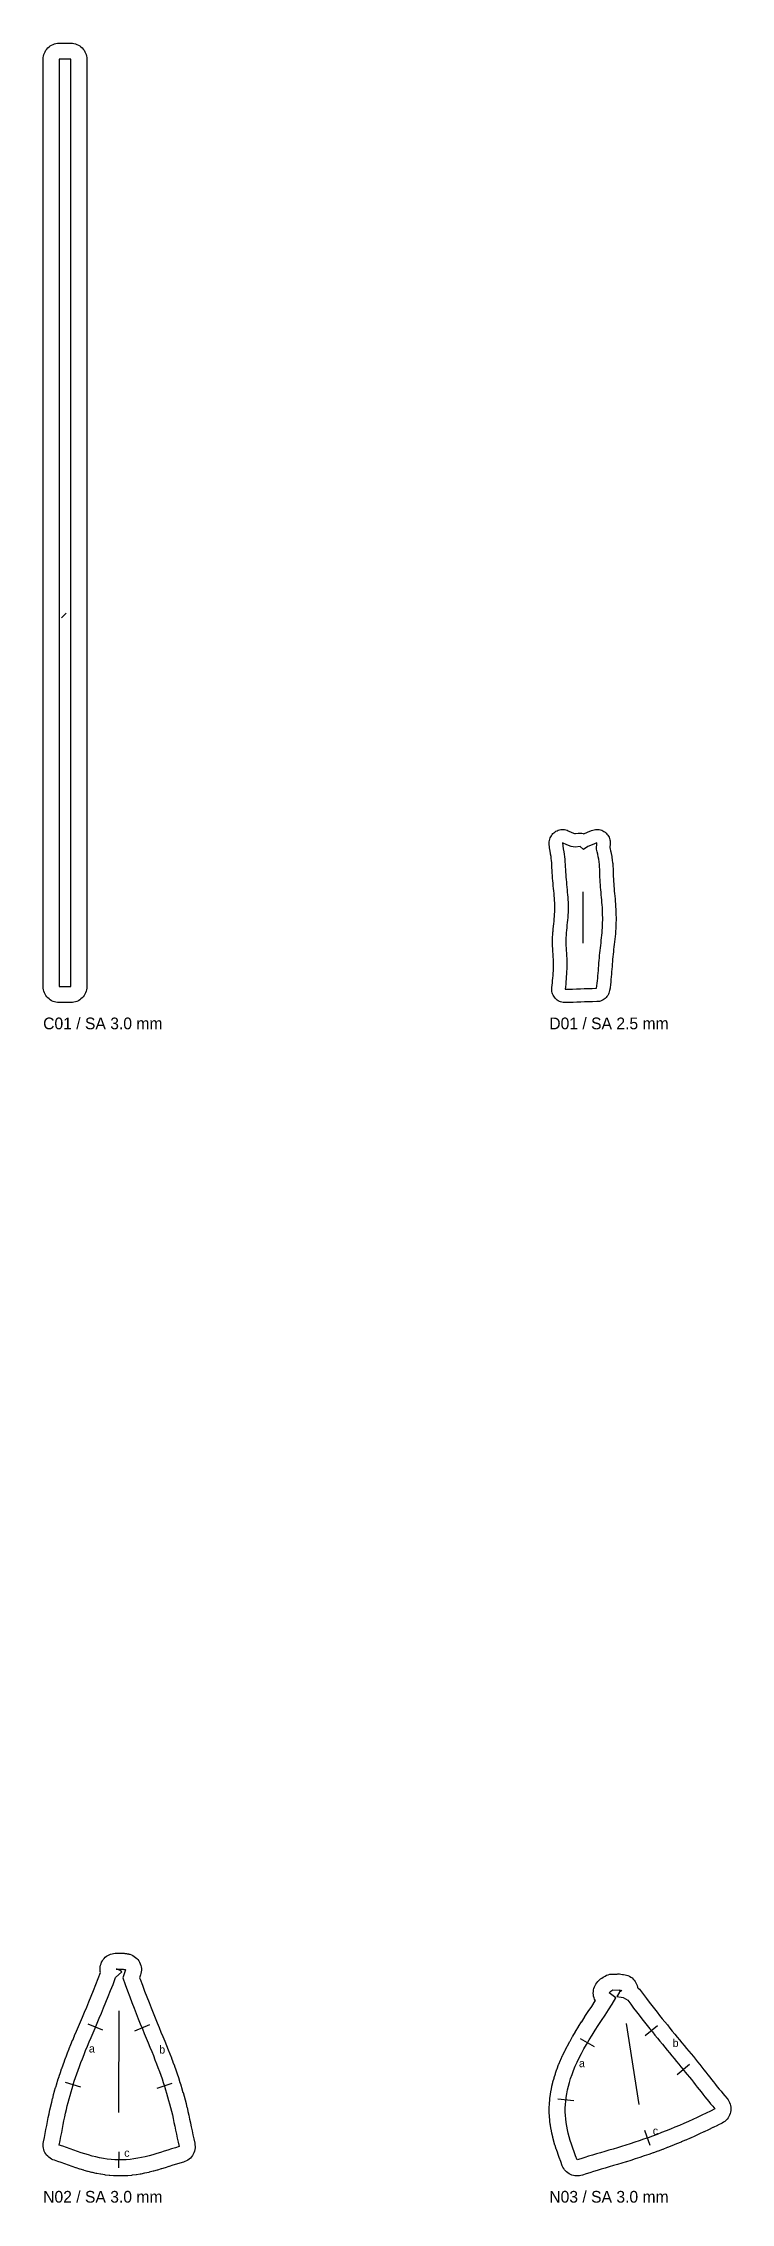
# Model space of a CAD drawing. Header units: millimetres. Extents: x 0 to 435, y -665 to 180.
# Drawn here: x 285 to 414.1, y -225 to 179.9 of the extents above; entities that cross this region are included whole.
import ezdxf

# ---------------------------------------------------------------- set-up
doc = ezdxf.new("R2010")
doc.units = ezdxf.units.MM
for name, color, linetype in [('CUT', 7, 'Continuous'), ('GRAIN', 4, 'Continuous'), ('LABEL', 8, 'Continuous'), ('NOTCH', 2, 'Continuous'), ('SEW', 5, 'Continuous')]:
    doc.layers.add(name, color=color, linetype=linetype)

msp = doc.modelspace()

# ---------------------------------------------------------------- linework, layer by layer
at = {"layer": 'CUT'}
for points in [[(285, 3), (285, 176.89), (285.01, 177.18), (285.06, 177.47), (285.13, 177.76), (285.23, 178.04), (285.35, 178.3), (285.51, 178.56), (285.68, 178.79), (285.88, 179.01), (286.1, 179.21), (286.33, 179.38), (286.59, 179.53), (286.85, 179.66), (287.13, 179.76), (287.41, 179.83), (287.71, 179.87), (288, 179.89), (290.2, 179.89), (290.49, 179.87), (290.79, 179.83), (291.07, 179.76), (291.35, 179.66), (291.61, 179.53), (291.87, 179.38), (292.1, 179.21), (292.32, 179.01), (292.52, 178.79), (292.69, 178.56), (292.85, 178.3), (292.97, 178.04), (293.07, 177.76), (293.14, 177.47), (293.19, 177.18), (293.2, 176.89), (293.2, 3), (293.19, 2.71), (293.14, 2.41), (293.07, 2.13), (292.97, 1.85), (292.85, 1.59), (292.69, 1.33), (292.52, 1.1), (292.32, 0.88), (292.1, 0.68), (291.87, 0.51), (291.61, 0.35), (291.35, 0.23), (291.07, 0.13), (290.79, 0.06), (290.49, 0.01), (290.2, 0), (288, 0), (287.71, 0.01), (287.41, 0.06), (287.13, 0.13), (286.85, 0.23), (286.59, 0.35), (286.33, 0.51), (286.1, 0.68), (285.88, 0.88), (285.68, 1.1), (285.51, 1.33), (285.35, 1.59), (285.23, 1.85), (285.13, 2.13), (285.06, 2.41), (285.01, 2.71)], [(386.46, 31.67), (387.15, 31.93), (387.95, 32.28), (388.17, 32.36), (388.41, 32.42), (388.65, 32.46), (388.89, 32.48), (389.13, 32.47), (389.37, 32.44), (389.61, 32.38), (389.84, 32.31), (390.06, 32.21), (390.27, 32.09), (390.47, 31.95), (390.65, 31.79), (390.82, 31.61), (390.97, 31.42), (391.1, 31.22), (391.21, 31), (391.3, 30.78), (391.37, 30.54), (391.41, 30.31), (391.43, 30.06), (391.43, 29.82), (391.37, 29), (391.4, 28.89), (391.41, 28.87), (391.52, 28.39), (391.53, 28.34), (391.63, 27.87), (391.65, 27.8), (391.74, 27.33), (391.75, 27.24), (391.82, 26.76), (391.83, 26.68), (391.89, 26.2), (391.9, 26.12), (391.94, 25.65), (391.94, 25.58), (391.97, 25.11), (391.97, 25.07), (391.99, 24.59), (391.99, 24.57), (392, 24.1), (392.02, 23.63), (392.04, 23.18), (392.07, 22.73), (392.1, 22.28), (392.13, 21.83), (392.17, 21.38), (392.21, 20.91), (392.26, 20.44), (392.3, 19.97), (392.3, 19.96), (392.34, 19.48), (392.34, 19.47), (392.38, 19), (392.39, 18.98), (392.42, 18.5), (392.42, 18.48), (392.45, 18.01), (392.46, 17.98), (392.48, 17.5), (392.48, 17.48), (392.5, 17), (392.51, 16.97), (392.52, 16.49), (392.52, 16.45), (392.53, 15.98), (392.53, 15.94), (392.53, 15.47), (392.53, 15.43), (392.52, 14.95), (392.52, 14.91), (392.5, 14.44), (392.5, 14.4), (392.48, 13.93), (392.48, 13.89), (392.44, 13.42), (392.44, 13.38), (392.41, 12.91), (392.4, 12.88), (392.36, 12.4), (392.36, 12.38), (392.31, 11.9), (392.31, 11.88), (392.25, 11.41), (392.25, 11.39), (392.19, 10.92), (392.19, 10.91), (392.14, 10.44), (392.08, 9.97), (392.03, 9.51), (391.98, 9.06), (391.93, 8.61), (391.89, 8.16), (391.85, 7.7), (391.82, 7.23), (391.78, 6.75), (391.74, 6.28), (391.74, 6.27), (391.7, 5.8), (391.7, 5.79), (391.66, 5.31), (391.62, 4.84), (391.62, 4.83), (391.58, 4.35), (391.58, 4.34), (391.53, 3.86), (391.53, 3.84), (391.48, 3.37), (391.47, 3.31), (391.41, 2.84), (391.4, 2.74), (391.32, 2.27), (391.27, 2.03), (391.19, 1.79), (391.09, 1.56), (390.97, 1.35), (390.83, 1.14), (390.67, 0.96), (390.49, 0.79), (390.3, 0.63), (390.09, 0.5), (389.87, 0.39), (389.64, 0.3), (389.4, 0.24), (389.15, 0.19), (388.91, 0.18), (388.13, 0.16), (387.38, 0.14), (386.64, 0.12), (385.91, 0.1), (385.19, 0.08), (384.48, 0.05), (383.77, 0.03), (383.06, 0), (382.82, 0), (382.58, 0.03), (382.35, 0.08), (382.11, 0.15), (381.89, 0.24), (381.68, 0.36), (381.48, 0.49), (381.29, 0.64), (381.12, 0.81), (380.97, 1), (380.83, 1.2), (380.72, 1.41), (380.62, 1.63), (380.55, 1.86), (380.5, 2.1), (380.47, 2.34), (380.47, 2.58), (380.49, 2.82), (380.55, 3.27), (380.59, 3.69), (380.63, 4.14), (380.67, 4.6), (380.7, 5.06), (380.74, 5.52), (380.77, 5.98), (380.79, 6.43), (380.81, 6.86), (380.82, 7.27), (380.81, 7.68), (380.79, 8.11), (380.76, 8.57), (380.72, 9.06), (380.72, 9.06), (380.69, 9.56), (380.68, 9.59), (380.65, 10.08), (380.65, 10.13), (380.63, 10.61), (380.63, 10.67), (380.61, 11.15), (380.61, 11.21), (380.62, 11.69), (380.62, 11.75), (380.63, 12.23), (380.63, 12.28), (380.66, 12.76), (380.66, 12.81), (380.69, 13.28), (380.7, 13.32), (380.74, 13.79), (380.74, 13.82), (380.79, 14.3), (380.79, 14.31), (380.84, 14.79), (380.84, 14.79), (380.89, 15.26), (380.93, 15.72), (380.97, 16.16), (381.01, 16.6), (381.03, 17.02), (381.04, 17.44), (381.05, 17.85), (381.04, 18.27), (381.03, 18.69), (381, 19.12), (380.97, 19.56), (380.93, 20.01), (380.89, 20.47), (380.85, 20.94), (380.8, 21.41), (380.8, 21.41), (380.76, 21.89), (380.76, 21.89), (380.72, 22.37), (380.72, 22.37), (380.67, 22.85), (380.67, 22.86), (380.63, 23.34), (380.63, 23.35), (380.6, 23.83), (380.6, 23.85), (380.56, 24.32), (380.56, 24.34), (380.53, 24.82), (380.53, 24.82), (380.51, 25.3), (380.51, 25.3), (380.48, 25.78), (380.45, 26.23), (380.42, 26.65), (380.38, 27.04), (380.33, 27.42), (380.25, 27.84), (380.24, 27.89), (380.15, 28.47), (380.13, 28.6), (380.01, 29.69), (380, 29.93), (380.01, 30.17), (380.04, 30.41), (380.1, 30.64), (380.17, 30.87), (380.27, 31.09), (380.39, 31.3), (380.53, 31.5), (380.69, 31.68), (380.86, 31.85), (381.05, 31.99), (381.26, 32.12), (381.47, 32.23), (381.69, 32.32), (381.93, 32.39), (382.16, 32.43), (382.4, 32.45), (382.64, 32.45), (382.88, 32.43), (383.12, 32.38), (383.35, 32.31), (383.57, 32.21), (384.25, 31.89), (384.74, 31.72), (384.93, 31.68), (385.4, 31.75), (385.64, 31.77), (385.88, 31.77), (386.12, 31.75), (386.35, 31.71)], [(295.76, -181.88), (295.71, -181.64), (295.69, -181.34), (295.69, -181.05), (295.72, -180.76), (295.78, -180.48), (295.86, -180.2), (295.98, -179.93), (296.12, -179.67), (296.28, -179.43), (296.46, -179.21), (296.67, -179), (296.9, -178.81), (297.14, -178.65), (297.39, -178.51), (297.66, -178.4), (297.94, -178.32), (298.23, -178.26), (298.52, -178.23), (298.55, -178.22), (298.57, -178.22), (298.64, -178.22), (298.65, -178.22), (298.74, -178.22), (298.76, -178.22), (298.86, -178.21), (298.9, -178.21), (299.01, -178.21), (299.05, -178.21), (299.17, -178.21), (299.21, -178.21), (299.34, -178.21), (299.38, -178.21), (299.51, -178.21), (299.56, -178.21), (299.68, -178.22), (299.72, -178.22), (299.84, -178.23), (299.89, -178.23), (299.99, -178.23), (300.02, -178.24), (300.12, -178.24), (300.23, -178.25), (300.33, -178.26), (300.48, -178.28), (300.65, -178.3), (300.76, -178.32), (300.93, -178.35), (301.01, -178.37), (301.11, -178.4), (301.16, -178.41), (301.2, -178.42), (301.24, -178.43), (301.27, -178.44), (301.28, -178.44), (301.57, -178.54), (301.85, -178.67), (302.11, -178.83), (302.35, -179.01), (302.57, -179.21), (302.78, -179.44), (302.95, -179.68), (303.11, -179.94), (303.23, -180.22), (303.33, -180.51), (303.4, -180.8), (303.44, -181.1), (303.44, -181.41), (303.42, -181.71), (303.36, -182.01), (303.28, -182.3), (303.1, -182.82), (303.19, -183.07), (303.62, -184.21), (304.05, -185.34), (304.47, -186.42), (304.87, -187.46), (305.26, -188.46), (305.64, -189.42), (306.02, -190.36), (306.4, -191.27), (306.76, -192.16), (307.12, -193.02), (307.48, -193.87), (307.48, -193.88), (307.82, -194.7), (307.82, -194.71), (308.15, -195.51), (308.16, -195.53), (308.47, -196.32), (308.48, -196.34), (308.78, -197.1), (308.79, -197.12), (309.08, -197.87), (309.09, -197.89), (309.36, -198.63), (309.37, -198.65), (309.63, -199.37), (309.64, -199.39), (309.89, -200.1), (309.9, -200.12), (310.14, -200.82), (310.15, -200.84), (310.38, -201.53), (310.39, -201.55), (310.61, -202.23), (310.62, -202.26), (310.83, -202.93), (310.84, -202.95), (311.05, -203.62), (311.05, -203.65), (311.25, -204.32), (311.26, -204.35), (311.45, -205.01), (311.46, -205.05), (311.64, -205.72), (311.65, -205.75), (311.82, -206.42), (311.83, -206.45), (312, -207.14), (312.01, -207.17), (312.17, -207.86), (312.18, -207.89), (312.34, -208.58), (312.34, -208.61), (312.5, -209.32), (312.5, -209.34), (312.65, -210.06), (312.65, -210.07), (312.8, -210.8), (312.81, -210.8), (312.96, -211.54), (313.11, -212.29), (313.27, -213.04), (313.45, -213.85), (313.5, -214.15), (313.52, -214.45), (313.51, -214.75), (313.47, -215.05), (313.4, -215.35), (313.3, -215.63), (313.17, -215.91), (313.02, -216.17), (312.83, -216.41), (312.63, -216.63), (312.4, -216.84), (312.16, -217.01), (311.9, -217.17), (311.62, -217.29), (311.33, -217.39), (310.67, -217.58), (310.01, -217.78), (309.33, -218), (308.63, -218.22), (308.62, -218.22), (307.92, -218.45), (307.91, -218.45), (307.21, -218.67), (307.15, -218.69), (306.44, -218.89), (306.4, -218.91), (305.69, -219.1), (305.62, -219.12), (304.91, -219.3), (304.82, -219.32), (304.11, -219.47), (304.05, -219.49), (303.33, -219.63), (303.23, -219.65), (302.51, -219.76), (302.43, -219.78), (301.71, -219.87), (301.59, -219.88), (300.87, -219.95), (300.74, -219.96), (300.02, -219.99), (299.91, -219.99), (299.19, -220), (299.07, -220), (298.35, -219.97), (298.22, -219.97), (297.51, -219.91), (297.39, -219.9), (296.68, -219.82), (296.56, -219.8), (295.85, -219.69), (295.76, -219.68), (295.05, -219.55), (294.94, -219.52), (294.24, -219.36), (294.16, -219.35), (293.46, -219.17), (293.39, -219.15), (292.69, -218.95), (292.62, -218.93), (291.93, -218.72), (291.87, -218.7), (291.18, -218.48), (291.13, -218.46), (290.44, -218.22), (290.42, -218.22), (289.73, -217.97), (289.73, -217.97), (289.04, -217.73), (288.38, -217.49), (287.74, -217.27), (287.1, -217.06), (286.82, -216.96), (286.56, -216.83), (286.31, -216.68), (286.07, -216.5), (285.86, -216.3), (285.66, -216.08), (285.49, -215.84), (285.34, -215.59), (285.22, -215.32), (285.12, -215.04), (285.05, -214.76), (285.01, -214.46), (285, -214.17), (285.02, -213.88), (285.06, -213.59), (285.23, -212.77), (285.39, -212.02), (285.53, -211.27), (285.67, -210.53), (285.67, -210.53), (285.82, -209.8), (285.82, -209.78), (285.96, -209.06), (285.97, -209.04), (286.11, -208.33), (286.12, -208.31), (286.27, -207.61), (286.28, -207.58), (286.43, -206.89), (286.44, -206.86), (286.6, -206.18), (286.61, -206.15), (286.78, -205.48), (286.79, -205.45), (286.96, -204.78), (286.97, -204.75), (287.15, -204.09), (287.16, -204.06), (287.35, -203.4), (287.36, -203.37), (287.56, -202.71), (287.57, -202.68), (287.77, -202.02), (287.78, -201.99), (288, -201.32), (288, -201.29), (288.23, -200.62), (288.24, -200.59), (288.47, -199.91), (288.48, -199.88), (288.73, -199.18), (288.74, -199.16), (288.99, -198.45), (289, -198.42), (289.28, -197.7), (289.29, -197.67), (289.57, -196.93), (289.58, -196.9), (289.88, -196.15), (289.89, -196.12), (290.2, -195.35), (290.21, -195.33), (290.54, -194.54), (290.55, -194.52), (290.89, -193.71), (290.89, -193.69), (291.25, -192.86), (291.25, -192.85), (291.62, -192), (291.99, -191.12), (292.38, -190.21), (292.77, -189.29), (293.17, -188.33), (293.58, -187.33), (294, -186.3), (294.43, -185.23), (294.88, -184.12), (295.34, -182.98)], [(388.65, -187.15), (388.65, -187.15), (388.51, -186.88), (388.41, -186.6), (388.33, -186.31), (388.28, -186.02), (388.26, -185.72), (388.27, -185.42), (388.3, -185.12), (388.37, -184.83), (388.47, -184.54), (388.6, -184.27), (388.75, -184.01), (388.93, -183.77), (389.13, -183.55), (389.43, -183.24), (389.63, -183.06), (389.85, -182.89), (390.09, -182.74), (390.48, -182.52), (390.77, -182.38), (391.07, -182.27), (391.37, -182.19), (391.69, -182.15), (392.01, -182.14), (392.74, -182.15), (392.86, -182.13), (393.15, -182.13), (393.45, -182.15), (393.74, -182.21), (393.75, -182.21), (393.81, -182.22), (393.81, -182.22), (393.93, -182.23), (394.22, -182.27), (394.5, -182.34), (394.77, -182.44), (395.04, -182.56), (395.29, -182.71), (395.53, -182.88), (395.74, -183.08), (395.94, -183.29), (396.12, -183.52), (396.27, -183.77), (396.4, -184.03), (396.5, -184.31), (396.57, -184.59), (396.59, -184.69), (396.69, -184.77), (396.93, -185), (397.13, -185.24), (397.7, -186), (397.7, -186), (398.23, -186.72), (398.74, -187.39), (399.24, -188.04), (399.74, -188.68), (400.23, -189.3), (400.72, -189.91), (401.2, -190.52), (401.68, -191.11), (402.16, -191.69), (402.63, -192.27), (403.09, -192.83), (403.55, -193.39), (404.01, -193.95), (404.46, -194.49), (404.9, -195.03), (405.34, -195.56), (405.78, -196.08), (405.78, -196.09), (406.2, -196.6), (406.21, -196.61), (406.62, -197.11), (406.63, -197.12), (407.04, -197.62), (407.04, -197.63), (407.45, -198.12), (407.45, -198.13), (407.85, -198.62), (407.85, -198.62), (408.24, -199.11), (408.25, -199.11), (408.63, -199.59), (408.64, -199.6), (409.01, -200.07), (409.02, -200.08), (409.39, -200.55), (409.39, -200.55), (409.76, -201.01), (410.12, -201.48), (410.48, -201.93), (410.84, -202.38), (411.19, -202.82), (411.54, -203.26), (411.89, -203.7), (412.25, -204.13), (412.6, -204.56), (412.97, -205), (413.37, -205.47), (413.55, -205.71), (413.71, -205.96), (413.84, -206.23), (413.95, -206.52), (414.02, -206.81), (414.07, -207.11), (414.08, -207.41), (414.07, -207.71), (414.02, -208.01), (413.95, -208.3), (413.84, -208.58), (413.71, -208.85), (413.56, -209.11), (413.37, -209.35), (413.17, -209.57), (412.94, -209.77), (412.69, -209.94), (412.43, -210.09), (411.61, -210.5), (411.57, -210.52), (410.75, -210.92), (410.73, -210.93), (409.9, -211.33), (409.88, -211.34), (409.05, -211.73), (409.04, -211.73), (408.21, -212.12), (408.18, -212.13), (407.35, -212.51), (407.32, -212.52), (406.49, -212.89), (406.47, -212.9), (405.63, -213.26), (405.6, -213.27), (404.76, -213.63), (404.74, -213.64), (403.9, -213.99), (403.87, -214), (403.03, -214.34), (403, -214.35), (402.16, -214.68), (402.14, -214.69), (401.29, -215.01), (401.27, -215.02), (400.43, -215.33), (400.4, -215.34), (399.56, -215.64), (399.53, -215.65), (398.7, -215.95), (398.68, -215.95), (397.84, -216.24), (397.82, -216.25), (396.99, -216.53), (396.97, -216.53), (396.15, -216.8), (396.13, -216.81), (395.31, -217.07), (395.29, -217.08), (394.48, -217.33), (394.46, -217.34), (393.65, -217.58), (393.63, -217.59), (392.83, -217.82), (392.82, -217.83), (392.03, -218.06), (391.25, -218.29), (390.48, -218.52), (389.72, -218.74), (388.98, -218.96), (388.28, -219.17), (387.59, -219.39), (386.9, -219.61), (386.22, -219.84), (385.94, -219.92), (385.66, -219.98), (385.37, -220), (385.09, -220), (384.8, -219.97), (384.52, -219.91), (384.25, -219.83), (383.98, -219.72), (383.73, -219.58), (383.49, -219.43), (383.26, -219.25), (383.06, -219.05), (382.87, -218.83), (382.71, -218.59), (382.57, -218.34), (382.45, -218.08), (382.15, -217.29), (382.15, -217.28), (381.87, -216.55), (381.86, -216.52), (381.6, -215.8), (381.58, -215.75), (381.33, -215.05), (381.31, -214.99), (381.09, -214.29), (381.07, -214.22), (380.86, -213.53), (380.84, -213.45), (380.66, -212.76), (380.64, -212.67), (380.48, -211.99), (380.46, -211.89), (380.33, -211.22), (380.31, -211.11), (380.2, -210.44), (380.18, -210.33), (380.1, -209.66), (380.09, -209.55), (380.04, -208.88), (380.03, -208.76), (380, -208.1), (380, -207.97), (380, -207.31), (380, -207.18), (380.03, -206.51), (380.04, -206.39), (380.09, -205.71), (380.1, -205.6), (380.18, -204.91), (380.2, -204.8), (380.31, -204.1), (380.33, -203.99), (380.47, -203.29), (380.49, -203.18), (380.66, -202.47), (380.69, -202.37), (380.89, -201.65), (380.92, -201.55), (381.15, -200.82), (381.18, -200.72), (381.44, -199.98), (381.47, -199.89), (381.76, -199.13), (381.8, -199.05), (382.12, -198.27), (382.15, -198.19), (382.51, -197.41), (382.54, -197.34), (382.93, -196.53), (382.96, -196.47), (383.38, -195.65), (383.41, -195.59), (383.86, -194.76), (383.89, -194.71), (384.38, -193.86), (384.4, -193.81), (384.91, -192.95), (384.94, -192.91), (385.48, -192.02), (385.5, -191.99), (386.07, -191.09), (386.08, -191.07), (386.68, -190.15), (386.69, -190.13), (387.31, -189.18), (387.31, -189.17), (387.96, -188.2), (388.62, -187.19)]]:
    msp.add_lwpolyline(points, close=True, dxfattribs=at)
at = {"layer": 'GRAIN'}
for points in [[(288.44, 72.12), (289.32, 73)], [(386.33, 11.17), (386.33, 20.78)], [(299.23, -208.11), (299.29, -189.02)], [(396.88, -206.57), (394.48, -191.41)]]:
    msp.add_lwpolyline(points, dxfattribs=at)
at = {"layer": 'NOTCH'}
for points in [[(296.22, -192.68), (293.46, -191.51)], [(304.94, -191.68), (302.17, -192.82)], [(388.46, -195.79), (385.86, -194.29)], [(400.33, -191.82), (398, -193.71)], [(292.07, -203.36), (289.21, -202.46)], [(406.32, -199.12), (403.99, -201.01)], [(309.18, -202.69), (306.33, -203.61)], [(384.59, -205.92), (381.61, -205.63)], [(398.92, -214.28), (397.91, -211.45)], [(299.2, -218.5), (299.24, -215.5)]]:
    msp.add_lwpolyline(points, dxfattribs=at)
at = {"layer": 'SEW'}
for points in [[(288, 3), (290.2, 3), (290.2, 176.89), (288, 176.89)], [(389.81, 19.74), (389.77, 20.21), (389.72, 20.68), (389.68, 21.16), (389.64, 21.63), (389.6, 22.1), (389.57, 22.58), (389.54, 23.05), (389.52, 23.53), (389.51, 24.01), (389.49, 24.49), (389.47, 24.97), (389.44, 25.44), (389.4, 25.92), (389.35, 26.39), (389.28, 26.87), (389.19, 27.34), (389.09, 27.81), (388.97, 28.29), (388.86, 28.77), (388.93, 29.98), (388.08, 29.61), (387.23, 29.29), (386.44, 28.69), (385.77, 29.28), (384.88, 29.15), (384.09, 29.3), (383.3, 29.58), (382.5, 29.96), (382.62, 28.86), (382.71, 28.29), (382.79, 27.82), (382.86, 27.35), (382.91, 26.87), (382.95, 26.4), (382.98, 25.92), (383, 25.44), (383.03, 24.97), (383.06, 24.49), (383.09, 24.01), (383.13, 23.54), (383.16, 23.07), (383.21, 22.59), (383.25, 22.12), (383.29, 21.65), (383.34, 21.17), (383.38, 20.7), (383.42, 20.23), (383.46, 19.75), (383.5, 19.28), (383.52, 18.81), (383.54, 18.33), (383.55, 17.86), (383.54, 17.38), (383.53, 16.91), (383.5, 16.43), (383.46, 15.96), (383.42, 15.48), (383.37, 15), (383.32, 14.53), (383.27, 14.05), (383.23, 13.58), (383.19, 13.1), (383.15, 12.63), (383.13, 12.16), (383.12, 11.68), (383.11, 11.21), (383.12, 10.73), (383.15, 10.24), (383.18, 9.75), (383.22, 9.25), (383.25, 8.75), (383.29, 8.25), (383.31, 7.75), (383.32, 7.27), (383.31, 6.79), (383.29, 6.31), (383.26, 5.83), (383.23, 5.35), (383.2, 4.88), (383.16, 4.4), (383.12, 3.93), (383.08, 3.45), (383.03, 2.97), (382.97, 2.5), (383.67, 2.53), (384.39, 2.55), (385.11, 2.58), (385.84, 2.6), (386.57, 2.62), (387.32, 2.64), (388.08, 2.66), (388.85, 2.68), (388.93, 3.15), (388.99, 3.63), (389.04, 4.1), (389.09, 4.58), (389.13, 5.05), (389.17, 5.53), (389.21, 6), (389.25, 6.48), (389.29, 6.95), (389.32, 7.43), (389.36, 7.9), (389.4, 8.37), (389.44, 8.85), (389.49, 9.32), (389.54, 9.79), (389.6, 10.27), (389.65, 10.74), (389.71, 11.21), (389.77, 11.68), (389.82, 12.16), (389.87, 12.63), (389.91, 13.1), (389.95, 13.58), (389.98, 14.05), (390, 14.52), (390.02, 15), (390.03, 15.47), (390.03, 15.94), (390.02, 16.42), (390.01, 16.89), (389.99, 17.37), (389.96, 17.84), (389.93, 18.31), (389.89, 18.79), (389.85, 19.26)], [(299.78, -181.74), (299.54, -181.53), (299.32, -181.4), (299.15, -181.32), (299.01, -181.28), (298.9, -181.25), (298.82, -181.24), (298.74, -181.23), (298.69, -181.22), (298.68, -181.22), (298.72, -181.22), (298.78, -181.22), (298.87, -181.21), (298.97, -181.21), (299.08, -181.21), (299.2, -181.21), (299.32, -181.21), (299.44, -181.21), (299.57, -181.21), (299.68, -181.22), (299.79, -181.23), (299.89, -181.24), (300.01, -181.24), (300.15, -181.26), (300.26, -181.28), (300.34, -181.3), (300.4, -181.31), (300.43, -181.32), (300.44, -181.32), (299.93, -182.82), (300.37, -184.1), (300.82, -185.28), (301.25, -186.41), (301.67, -187.5), (302.07, -188.55), (302.47, -189.56), (302.86, -190.54), (303.24, -191.49), (303.62, -192.41), (303.99, -193.31), (304.35, -194.18), (304.71, -195.02), (305.05, -195.84), (305.37, -196.65), (305.69, -197.43), (305.99, -198.2), (306.28, -198.95), (306.55, -199.68), (306.82, -200.4), (307.07, -201.11), (307.31, -201.8), (307.54, -202.49), (307.76, -203.16), (307.97, -203.83), (308.18, -204.5), (308.37, -205.17), (308.56, -205.83), (308.74, -206.5), (308.92, -207.18), (309.09, -207.86), (309.25, -208.55), (309.41, -209.25), (309.56, -209.96), (309.72, -210.67), (309.87, -211.4), (310.02, -212.15), (310.17, -212.9), (310.34, -213.68), (310.52, -214.5), (309.82, -214.7), (309.11, -214.92), (308.41, -215.14), (307.71, -215.36), (307.01, -215.59), (306.31, -215.81), (305.6, -216.01), (304.89, -216.21), (304.18, -216.39), (303.47, -216.54), (302.75, -216.69), (302.04, -216.8), (301.32, -216.9), (300.6, -216.96), (299.88, -216.99), (299.17, -217), (298.45, -216.98), (297.74, -216.92), (297.02, -216.84), (296.31, -216.73), (295.6, -216.6), (294.9, -216.44), (294.2, -216.26), (293.5, -216.06), (292.8, -215.85), (292.11, -215.63), (291.42, -215.39), (290.74, -215.15), (290.05, -214.9), (289.37, -214.66), (288.69, -214.42), (288, -214.2), (288.17, -213.37), (288.33, -212.6), (288.48, -211.84), (288.62, -211.1), (288.76, -210.37), (288.9, -209.65), (289.05, -208.94), (289.2, -208.25), (289.36, -207.56), (289.52, -206.88), (289.69, -206.21), (289.86, -205.55), (290.05, -204.89), (290.23, -204.23), (290.43, -203.57), (290.64, -202.91), (290.85, -202.24), (291.08, -201.56), (291.31, -200.88), (291.56, -200.18), (291.81, -199.47), (292.09, -198.75), (292.37, -198.01), (292.67, -197.25), (292.98, -196.48), (293.31, -195.68), (293.65, -194.87), (294.01, -194.04), (294.38, -193.18), (294.75, -192.29), (295.14, -191.38), (295.54, -190.44), (295.94, -189.47), (296.35, -188.47), (296.78, -187.43), (297.21, -186.36), (297.66, -185.24), (298.14, -184.07), (298.61, -182.81)], [(391.26, -185.66), (391.56, -185.36), (391.95, -185.13), (393.13, -185.15), (393.07, -185.13), (393.06, -185.13), (393.07, -185.13), (393.11, -185.14), (393.14, -185.15), (393.19, -185.16), (393.24, -185.17), (393.28, -185.18), (393.33, -185.19), (393.38, -185.2), (393.42, -185.2), (393.46, -185.21), (393.5, -185.21), (393.53, -185.21), (393.56, -185.22), (393.59, -185.22), (393.61, -185.22), (393.62, -185.22), (393.63, -185.22), (393.64, -185.21), (393.63, -185.22), (393.18, -185.54), (393.14, -185.59), (393.1, -185.64), (392.68, -186.34), (393.85, -186.56), (394.73, -187.04), (395.29, -187.79), (395.83, -188.52), (396.35, -189.21), (396.87, -189.88), (397.38, -190.53), (397.88, -191.17), (398.38, -191.79), (398.87, -192.4), (399.35, -193), (399.83, -193.59), (400.31, -194.17), (400.78, -194.74), (401.24, -195.3), (401.7, -195.86), (402.15, -196.4), (402.59, -196.94), (403.03, -197.47), (403.46, -197.99), (403.89, -198.51), (404.3, -199.02), (404.72, -199.52), (405.12, -200.02), (405.52, -200.51), (405.91, -200.99), (406.29, -201.47), (406.67, -201.94), (407.04, -202.41), (407.41, -202.88), (407.77, -203.34), (408.13, -203.79), (408.49, -204.24), (408.85, -204.69), (409.2, -205.14), (409.56, -205.59), (409.93, -206.03), (410.29, -206.48), (410.67, -206.93), (411.08, -207.41), (410.26, -207.82), (409.44, -208.23), (408.61, -208.62), (407.78, -209.01), (406.95, -209.4), (406.11, -209.78), (405.27, -210.15), (404.43, -210.51), (403.59, -210.87), (402.75, -211.21), (401.91, -211.55), (401.06, -211.88), (400.22, -212.21), (399.38, -212.52), (398.54, -212.82), (397.7, -213.12), (396.87, -213.4), (396.04, -213.68), (395.21, -213.95), (394.39, -214.21), (393.58, -214.47), (392.78, -214.71), (391.98, -214.95), (391.19, -215.18), (390.41, -215.41), (389.64, -215.64), (388.88, -215.86), (388.13, -216.08), (387.39, -216.3), (386.67, -216.53), (385.95, -216.77), (385.26, -217), (384.95, -216.22), (384.67, -215.48), (384.41, -214.77), (384.17, -214.06), (383.94, -213.37), (383.74, -212.68), (383.56, -212), (383.4, -211.32), (383.27, -210.64), (383.16, -209.97), (383.08, -209.31), (383.03, -208.64), (383, -207.97), (383, -207.3), (383.03, -206.63), (383.08, -205.95), (383.16, -205.27), (383.27, -204.58), (383.41, -203.88), (383.58, -203.17), (383.78, -202.45), (384.01, -201.71), (384.27, -200.96), (384.56, -200.2), (384.89, -199.43), (385.24, -198.64), (385.63, -197.84), (386.05, -197.02), (386.5, -196.19), (386.98, -195.34), (387.5, -194.47), (388.04, -193.59), (388.6, -192.69), (389.2, -191.77), (389.82, -190.83), (390.46, -189.85), (391.13, -188.84), (391.82, -187.78), (392.51, -186.62)]]:
    msp.add_lwpolyline(points, close=True, dxfattribs=at)

# ---------------------------------------------------------------- texts
at = {"layer": 'LABEL'}
for s, height, p in [('C01 / SA 3.0 mm', 2.2, (285, -5)), ('D01 / SA 2.5 mm', 2.2, (380, -5)), ('b', 1.5, (403.16, -195.82)), ('a', 1.5, (293.59, -196.85)), ('b', 1.5, (306.78, -197.05)), ('a', 1.5, (385.57, -199.6)), ('c', 1.5, (399.42, -212.27)), ('c', 1.5, (300.22, -216.4)), ('N02 / SA 3.0 mm', 2.2, (285, -225)), ('N03 / SA 3.0 mm', 2.2, (380, -225))]:
    msp.add_text(s, height=height, dxfattribs=at).set_placement(p)

doc.saveas('drawing.dxf')
